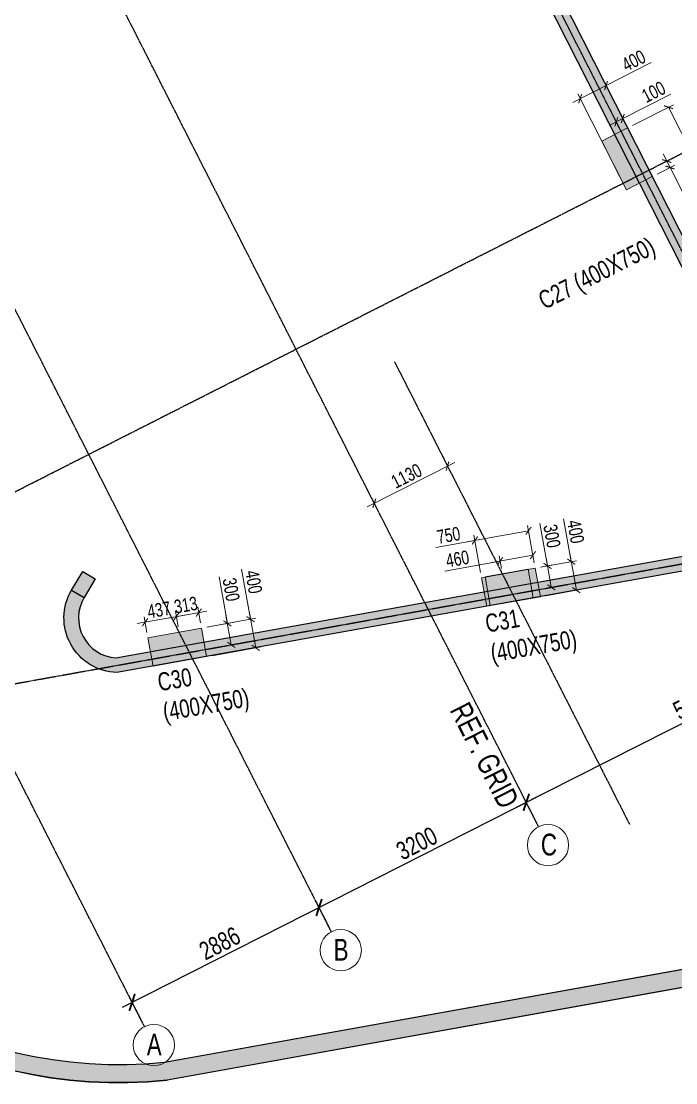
# Model space of a CAD drawing. Header units: millimetres. Extents: x 356 to 40629, y 2483 to 64847.
# Drawn here: x 24580 to 33591, y 24070 to 38695 of the extents above; entities that cross this region are included whole.
import ezdxf

# ---------------------------------------------------------------- set-up
doc = ezdxf.new("R2010")
doc.units = ezdxf.units.MM
doc.linetypes.add('ACAD_ISO10W100', pattern=[18, 12, -3, 0, -3])
doc.linetypes.add('CENTER', pattern=[50.800000000000004, 31.75, -6.349999999999999, 6.349999999999999, -6.349999999999999])
doc.layers.add('Arch-Comments', color=30, linetype='Continuous', plot=False)
for name, color, linetype in [('S - DIM', 8, 'Continuous'), ('S- Structural', 5, 'Continuous'), ('S-COLUMN NO', 6, 'Continuous'), ('S-GRID', 251, 'CENTER'), ('STR-RC WALL', 4, 'Continuous')]:
    doc.layers.add(name, color=color, linetype=linetype)
for name, color, linetype, lineweight in [('S - SEC CUT', 4, 'Continuous', 13), ('S-COL HATCH', 8, 'Continuous', 0), ('S-COLUMN', 6, 'Continuous', 9), ('S-GRID-IDEN', 1, 'Continuous', 9), ('STR-COL-DIM', 8, 'Continuous', 18)]:
    doc.layers.add(name, color=color, linetype=linetype, lineweight=lineweight)
doc.styles.add('EL', font='swisscl.ttf')
doc.styles.add('SOBHA', font='swisscl.ttf')
doc.styles.add('Swis721 LtCn BT_14', font='swisscl.ttf', dxfattribs={"height": 2.5})
doc.dimstyles.new('S-100', dxfattribs={"dimscale": 100, "dimtxt": 2.5, "dimasz": 1.75, "dimexe": 1, "dimexo": 0, "dimgap": 0.5, "dimtad": 1, "dimdec": 0, "dimrnd": 0.0005, "dimzin": 0, "dimdsep": 46, "dimtxsty": 'EL', "dimblk": 'ARCHTICK', "dimcen": 0.09, "dimdle": 1.5, "dimclrd": 251, "dimclre": 251, "dimclrt": 3, "dimadec": 0, "dimazin": 0, "dimtfac": 1, "dimtdec": 0, "dimtofl": 0, "dimtmove": 0, "dimatfit": 3, "dimfxl": 2, "dimtolj": 1, "dimtzin": 0, "dimlwd": -1, "dimlwe": -1, "dimarcsym": 0})
doc.dimstyles.new('S-75', dxfattribs={"dimscale": 75, "dimtxt": 2.5, "dimasz": 1.25, "dimexe": 1, "dimexo": 1, "dimgap": 0.5, "dimtad": 1, "dimdec": 0, "dimrnd": 0.0005, "dimzin": 0, "dimdsep": 46, "dimtxsty": 'EL', "dimblk": 'ARCHTICK', "dimcen": 0.09, "dimdle": 1.5, "dimclrd": 251, "dimclre": 251, "dimclrt": 3, "dimadec": 0, "dimazin": 0, "dimtfac": 1, "dimtdec": 0, "dimtofl": 0, "dimtmove": 0, "dimatfit": 3, "dimfxl": 2, "dimtolj": 1, "dimtzin": 0, "dimlwd": -1, "dimlwe": -1, "dimarcsym": 0})

# ---------------------------------------------------------------- blocks, each defined once
blk = doc.blocks.new('A$Cb8b67056')
at = {"layer": 'S- Structural', "linetype": 'Continuous', "ltscale": 150}
h = blk.add_hatch(color=9, dxfattribs=at)
h.dxf.hatch_style = 1
edge = h.paths.add_edge_path()
edge.add_line((5807.231594830751, 12100.59479809925), (2170.05579572171, 19264.10332269408))
edge.add_line((2170.05579572171, 19264.10332269408), (1489.472176007926, 26657.21466716565))
edge.add_line((1489.472176007926, 26657.21466716565), (3728.266037367285, 27794.81120231934))
edge.add_line((3728.266037367285, 27794.81120231934), (1844.377297986299, 31505.10029564239))
edge.add_arc((4340.987067278475, 32772.75153307244), 2799.99999997912, 116.9190531344876, 206.9191393834795, ccw=False)
edge.add_line((3073.339588068426, 35269.36321058869), (8021.980591766537, 37782.0216069445))
edge.add_line((8021.980591766537, 37782.0216069445), (23355.78914291039, 7582.327987978235))
edge.add_line((23355.78914289921, 7582.327987981961), (23655.87691638991, 7433.07305499725))
edge.add_line((23655.87691638991, 7433.073054999113), (8109.76406216994, 38050.89742692933))
edge.add_line((8109.76406216994, 38050.89742692933), (2982.793339550495, 35447.69261612743))
edge.add_arc((4340.987067304552, 32772.75153306313), 2999.999999995948, 116.9190531349365, 206.9191393746611)
edge.add_line((1666.048028551042, 31414.55377907679), (3459.370654888451, 27882.51621532999))
edge.add_line((3459.370654888451, 27882.51621532999), (1277.897189196199, 26774.04584700801))
edge.add_line((1277.897189196199, 26774.04584700801), (1974.396156910807, 19207.68940117582))
edge.add_line((1974.396156910807, 19207.68940117582), (5628.901432771236, 12010.05003955401))
edge.add_arc((5138.493487108498, 11761.05195355415), 550.000000000673, -55.26835309946023, 26.91857442020938, ccw=False)
edge.add_line((5451.846935074776, 11309.04574049264), (1479.811843946576, 8555.431176617743))
edge.add_arc((3783.758937876672, 5553.988275555894), 3783.758937876922, 127.5103189442116, 321.5458748085917)
edge.add_arc((10674.1225875616, -106.6734657865017), 5134.554712997532, 121.7000063388154, 139.8956220612543, ccw=False)
edge.add_arc((7482.877482585609, 3215.818111116067), 1156.476061322927, 64.75738685450551, 77.44847160495435)
edge.add_arc((10674.12506752833, -106.6764474660158), 5334.558594571288, 123.4431513525636, 130.4710645838518)
edge.add_arc((3918.060007754713, 5522.799907045438), 3649.21157276052, 334.4952862525346, 352.5911324981943)
edge.add_arc((13744.42951834202, 6402.660584609956), 6352.813823196775, 192.273054173958, 198.9020784623342)
edge.add_arc((7596.619377020747, 3548.086429560557), 808.3629911147658, 62.00510955947499, 80.20074890027598, ccw=False)
edge.add_arc((13744.22765110805, 6402.604268737137), 6152.604599122085, 149.3687673032812, 200.3614136317161, ccw=False)
edge.add_line((8450.13034113124, 9537.421173378825), (8602.986807387322, 9795.55384345539))
edge.add_line((8602.986807387322, 9795.55384345539), (8430.900085888803, 9897.466356348246))
edge.add_line((8430.900085888803, 9897.466356350109), (8279.858929049224, 9636.059023328125))
edge.add_line((8279.858929049224, 9636.059023326263), (8177.606952603907, 9463.375281302258))
edge.add_arc((13744.22765161469, 6402.604269662872), 6352.604599087477, 151.1960846543933, 161.718345873737)
edge.add_arc((20907.5512566939, 4235.684506366029), 13835.40195395883, 162.5031577640508, 163.8354996245798)
edge.add_arc((13744.2276516743, 6402.604269649834), 6352.604599149819, 164.6203115153375, 177.5277736576635)
edge.add_arc((3784.689402069897, 5554.166403094306), 3783.195864278834, 17.25924951997855, 49.79893577597156)
edge.add_line((6226.635928273201, 8443.711023040116), (6061.638641390949, 8320.896379677579))
edge.add_arc((3784.689402069897, 5554.166403090581), 3583.195864279514, -26.62030740346222, 50.54647806681419, ccw=False)
edge.add_arc((3784.842164400965, 5554.38356682472), 3583.156610919557, 321.57557375097235, 333.3754936610169, ccw=False)
edge.add_arc((10674.11820478737, -106.6684050746262), 5334.548104353082, 139.9269993831257, 140.0717028247857)
edge.add_arc((3783.586593735964, 5554.064820410683), 3583.593159090097, 244.65159362045858, 321.3767173958822, ccw=False)
edge.add_line((2249.373223498464, 2315.495805481449), (2071.021750576794, 2406.166857030243))
edge.add_arc((3783.586593743414, 5554.064820418134), 3583.593159100507, 127.5853800739763, 241.4522875115809, ccw=False)
edge.add_line((1597.799107532948, 8393.866397125646), (5565.793643429875, 11144.67984483577))
edge.add_arc((5138.493487101048, 11761.05195355415), 750.0000000030553, 304.7316469014331, 386.9185744199305)
h = blk.add_hatch(color=9, dxfattribs=at)
h.dxf.hatch_style = 1
edge = h.paths.add_edge_path()
edge.add_line((13268.73388562351, 6684.166911980137), (13421.58368263393, 6942.300184711815))
edge.add_line((13421.58368263393, 6942.300184711815), (13249.49079991132, 7044.202293066309))
edge.add_line((13249.49079991132, 7044.202293066309), (13096.63817634433, 6786.064246818424))
edge.add_arc((13744.26700800285, 6402.605227496476), 752.6379761178144, 149.3703565838646, 268.1260985370199)
edge.add_line((13719.65580639988, 5650.369751168415), (23655.87691638991, 7433.07305499725))
edge.add_line((23655.87691638991, 7433.07305499725), (23355.78914291039, 7582.327987978235))
edge.add_line((23355.78914291039, 7582.327987978235), (13706.69440739974, 5851.245968637988))
edge.add_arc((13744.26700799912, 6402.605227494612), 552.6379761134104, 149.3703565835711, 266.1015828679698, ccw=False)
h = blk.add_hatch(color=9, dxfattribs=at)
h.dxf.hatch_style = 1
edge = h.paths.add_edge_path()
edge.add_line((7761.606117542832, 4121.907847253606), (7976.075735319406, 4261.81879453361))
edge.add_arc((13744.22796505327, 6402.604425249352), 6152.604591720709, 200.3618486228913, 275.9054591447673)
edge.add_line((14377.25291117281, 282.6515921261162), (24598.87691562995, 2119.737253729254))
edge.add_line((24598.87691562995, 2119.737253729254), (24643.09970225394, 1873.679758001119))
edge.add_line((24643.09970225394, 1873.679758001119), (14410.53220894187, 34.76471958495677))
edge.add_arc((13744.22828333304, 6402.604599108767), 6402.604599109295, 200.8678598332087, 275.97345175698956, ccw=False)
at = {"color": 4, "ltscale": 20}
blk.add_lwpolyline([(6186.973371487111, 8474.408201230692, -0.1463558368927955), (7397.62163554877, 6678.606096195057, -0.1243819287286583), (8279.859100800008, 9636.059258272871), (8430.89488395676, 9897.469437016174), (8602.98160545528, 9795.556924123317), (8450.13034113124, 9537.421173378825, 0.2262431691890696), (7976.059161696582, 4261.862427482381, 0.0795606898011945), (6746.844522912055, 3200.914643952624, -1.130647793762396), (1479.811843946576, 8555.431176617743), (5451.846935078502, 11309.0457404945, 0.3748146044806575), (5628.901432771236, 12010.05003955587), (1974.396156910807, 19207.68940117582), (1277.897189196199, 26774.04584700614), (3459.419194739312, 27882.54087984562), (1666.048028748482, 31414.55377868563, -0.4142140032682225), (2982.793339543045, 35447.69261612371), (8109.763748843223, 38050.89726102911), (23655.87691638991, 7433.07305499725), (23654.79470431805, 7432.878890320658)], format="xyb", dxfattribs=at)
at = {"color": 4, "linetype": 'Continuous'}
for points in [[(23654.79474387318, 7432.878667812794), (13719.65580639988, 5650.369751168415, -0.5701340176886465), (13096.63817634433, 6786.064246820285), (13249.49079991132, 7044.202293066309), (13421.58368263393, 6942.300184711815), (13268.73388562351, 6684.166911980137, 0.5584873636583173), (13706.69440739974, 5851.245968637988), (23355.78914291039, 7582.327987978235), (8021.980591822416, 37782.02160697244), (3073.339588060975, 35269.36321058497, 0.4142140032686584), (1844.377297986299, 31505.10029564426), (3728.266037367285, 27794.81120231934), (1489.472176007926, 26657.21466716565), (2170.05579572171, 19264.10332269408), (5807.231594830751, 12100.59479810111, -0.3748146044815324), (5565.793643429875, 11144.67984483577), (1597.799107532948, 8393.866397125646, 2.861785153657656), (6061.046264968812, 8320.889241266996)], [(7761.606117542832, 4121.907847253606), (7976.075735319406, 4261.81879453361, 0.3421016614937199), (14377.25291117281, 282.6515921261162), (24598.87691562995, 2119.737253729254), (24643.09970225394, 1873.679758001119), (14410.53220894187, 34.76471958495677, -0.3399681606964477), (7761.606117542832, 4121.907847251743, 0.3404914533799077)]]:
    blk.add_lwpolyline(points, format="xyb", dxfattribs=at)
blk = doc.blocks.new('A$Cdfa6e004')
at = {"layer": 'S- Structural', "linetype": 'Continuous', "ltscale": 150}
h = blk.add_hatch(color=9, dxfattribs=at)
h.dxf.hatch_style = 1
h.paths.add_polyline_path([(23655.8770232549, 7383.073010450992), (8109.763748843237, 38000.89742695168), (2982.793339552038, 35397.69278205084, 0.4142140032453268), (1666.048028637771, 31364.55394482628), (3459.419194739326, 27832.54104576819), (1277.897189196214, 26724.04601292872), (1974.396156910821, 19157.6895670984), (5628.901432771818, 11960.05020547733, -0.3748146044818459), (5451.846935075606, 11259.04590641505), (1479.811843946591, 8505.431342540316, 1.130647793762394), (6746.844522912055, 3150.914809875183, -0.013347701598568), (6928.940196388154, 3355.770499094833), (6997.608431965403, 3512.889151051226), (6828.023216965099, 3613.682597231709, -1.197867751285366), (1597.799107532963, 8343.866563048228), (5565.793643428784, 11094.68001075758, 0.3748146044814529), (5807.231594831464, 12050.5949640223), (2170.055795721724, 19214.10348861665), (1489.472176007941, 26607.21483308823), (3728.266037367299, 27744.81136824191), (1844.377298084073, 31455.10046137428, -0.4142140032920218), (3073.339588067597, 35219.36337651089), (8021.980591822432, 37732.02177289502), (23355.78914291042, 7532.32815390081), (13706.69440739976, 5801.246134560563, -0.5584873636583173), (13268.73388562353, 6634.167077902711), (13096.63817634435, 6736.06441274286, 0.5701340176886461), (13719.65580639989, 5600.36991709099)])
h = blk.add_hatch(color=8, dxfattribs=at)
h.dxf.hatch_style = 1
edge = h.paths.add_edge_path()
edge.add_line((7761.605803230472, 4071.907849789364), (7976.075735319406, 4211.818960456177))
edge.add_arc((13744.22796998979, 6352.604599113162), 6152.604599111905, 200.3618486762271, 275.9054590914314)
edge.add_line((14377.25291117281, 232.6517580486834), (24598.87691562995, 2069.737419651821))
edge.add_line((24598.87691562995, 2069.737419651821), (24643.14132379092, 1823.687294764764))
edge.add_line((24643.14132379092, 1823.687294764764), (14414.17340205709, -14.71825545064348))
edge.add_arc((13743.92701555164, 6352.32493037876), 6402.223765914484, 200.866480538207, 276.0092846606196, ccw=False)
at = {"layer": 'STR-RC WALL', "linetype": 'Continuous'}
for p, q in [((14377.25291117281, 232.6517580486834), (24598.87691562995, 2069.737419651821)), ((24643.15172440373, 1823.689164019248), (14414.17340205707, -14.71825545064348))]:
    blk.add_line(p, q, dxfattribs=at)
for points in [[(8450.13034113124, 9487.421339301392, 0.2262431691890696), (7976.059161696582, 4211.862593404949, 0.0795606898011945), (6746.844522912055, 3150.914809875191, -1.130647793762396), (1479.811843946576, 8505.43134254031), (5451.846935078502, 11259.04590641707, 0.3748146044806575), (5628.901432771236, 11960.05020547844), (1974.396156910807, 19157.68956709839), (1277.897189196199, 26724.04601292871), (3459.419194739312, 27832.54104576819), (1666.048028748482, 31364.5539446082, -0.4142140032682225), (2982.793339543045, 35397.69278204627), (8109.763748843223, 38000.89742695168), (23655.87691638991, 7383.073220919817), (23654.79470431805, 7382.879056243226)], [(23654.79474387318, 7382.878833735361), (13719.65580639988, 5600.369917090983, -0.5701340176886465), (13096.63817634433, 6736.064412742853), (13268.73388562351, 6634.167077902704, 0.5584873636583173), (13706.69440739974, 5801.246134560555), (23355.78914291039, 7532.328153900802), (8021.980591822416, 37732.02177289501), (3073.339588060975, 35219.36337650754, 0.4142140032686584), (1844.377297986299, 31455.10046156682), (3728.266037367285, 27744.81136824191), (1489.472176007926, 26607.21483308822), (2170.05579572171, 19214.10348861664), (5807.231594830751, 12050.59496402368, -0.3748146044815324), (5565.793643429875, 11094.68001075834), (1597.799107532948, 8343.866563048214, 2.861785153657656), (6061.046264968812, 8270.889407189561)]]:
    blk.add_lwpolyline(points, format="xyb", dxfattribs=at)
for centre, radius, start, end in [((13744.22796998979, 6352.604599113162), 6152.604599111905, 200.3618486760467, 275.9054590913157), ((13744.22796998982, 6352.604599112834), 6402.604599112375, 200.7603753092817, 275.9734547238299)]:
    blk.add_arc(centre, radius, start, end, dxfattribs=at)
blk = doc.blocks.new('_ArchTick')
at = {"color": 0, "linetype": 'ByBlock', "const_width": 0.15}
blk.add_lwpolyline([(-0.5, -0.5), (0.5, 0.5)], dxfattribs=at)
blk = doc.blocks.new('*D453')
at = {"layer": 'STR-COL-DIM', "color": 251, "linetype": 'Continuous', "transparency": 16777216}
for p, q in [((32631.1725210081, 37809.06215231921), (33253.01771738264, 38124.80228234019)), ((32174.2034193511, 37577.03739050719), (32631.1725210081, 37809.06215231921)), ((33177.40329014671, 36733.26928469023), (32597.21767781372, 37875.93567939566)), ((32820.74447910438, 36552.17678766979), (32240.55886677139, 37694.84318237523))]:
    blk.add_line(p, q, dxfattribs=at)
at = {"layer": 'STR-COL-DIM', "color": 251, "transparency": 16777216, "xscale": 93.75, "yscale": 93.75, "zscale": 93.75}
for p, rotation in [((32631.1725210081, 37809.06215231921), 26.91905313535523), ((32274.51370996577, 37627.96965529878), 206.9190531353552)]:
    blk.add_blockref('_ArchTick', p, dxfattribs=dict(at, rotation=rotation))
at = {"layer": 'STR-COL-DIM', "color": 3, "transparency": 16777216, "insert": (33011.99596864945, 38152.17300534312), "char_height": 187.5, "attachment_point": 5, "rotation": 26.919053135355227, "style": 'EL'}
blk.add_mtext('\\A1;400', dxfattribs=at)
blk = doc.blocks.new('*D454')
at = {"layer": 'STR-COL-DIM', "color": 251, "linetype": 'Continuous', "transparency": 16777216}
for p, q in [((32861.44662514279, 37355.54094329216), (33524.02845047787, 37691.96498081853)), ((32672.21998947219, 37259.46165716377), (32861.44662514279, 37355.54094329216)), ((33088.48694509081, 36688.12226335341), (32738.5754368925, 37377.26744903179)), ((33177.40329014672, 36733.26928469024), (32827.49178194842, 37422.41447036862))]:
    blk.add_line(p, q, dxfattribs=at)
at = {"layer": 'STR-COL-DIM', "color": 251, "transparency": 16777216, "xscale": 93.75, "yscale": 93.75, "zscale": 93.75}
for p, rotation in [((32772.53028008687, 37310.39392195533), 206.9190531353408), ((32861.44662514279, 37355.54094329216), 26.91905313534079)]:
    blk.add_blockref('_ArchTick', p, dxfattribs=dict(at, rotation=rotation))
at = {"layer": 'STR-COL-DIM', "color": 3, "transparency": 16777216, "insert": (33286.01951628368, 37720.86545183569), "char_height": 187.5, "attachment_point": 5, "rotation": 26.91905313534079, "style": 'EL'}
blk.add_mtext('\\A1;100', dxfattribs=at)
blk = doc.blocks.new('*D455')
at = {"layer": 'STR-COL-DIM', "color": 251, "linetype": 'Continuous', "transparency": 16777216}
for p, q in [((33416.31036699593, 36869.5021716568), (33512.5157526635, 36680.02717657556)), ((33289.18279703175, 36678.78251031098), (33534.11615768194, 36803.146722138)), ((33334.4559196946, 36589.61780675169), (33579.38928034479, 36713.98201857871)), ((33512.5157526635, 36680.02717657556), (33795.30234973171, 36123.08341800384))]:
    blk.add_line(p, q, dxfattribs=at)
at = {"layer": 'STR-COL-DIM', "color": 251, "transparency": 16777216}
for p, xscale, yscale, zscale, rotation in [((33467.24263000064, 36769.19188013485), 93.75, 93.75, 93.75, 116.9190521147273), ((33512.5157526635, 36680.02717657556), 93.74999999999999, 93.74999999999999, 93.74999999999999, 296.9190521147273)]:
    blk.add_blockref('_ArchTick', p, dxfattribs=dict(at, xscale=xscale, yscale=yscale, zscale=zscale, rotation=rotation))
at = {"layer": 'STR-COL-DIM', "color": 3, "transparency": 16777216, "insert": (33824.20282498853, 36361.09235168323), "char_height": 187.5, "attachment_point": 5, "rotation": 296.9190521147273, "style": 'EL'}
blk.add_mtext('\\A1;100', dxfattribs=at)
blk = doc.blocks.new('*D456')
at = {"layer": 'STR-COL-DIM', "color": 251, "linetype": 'Continuous', "transparency": 16777216}
for p, q in [((32994.90744546843, 37258.35306347947), (33558.70768106997, 37544.62107974789)), ((33491.83415638797, 37510.66623183767), (33837.04177681731, 36830.78539755324)), ((33289.18279403246, 36678.78251621805), (33852.983029634, 36965.05053248646)), ((33786.10950495199, 36931.09568457624), (34176.23240913775, 36162.75492419155))]:
    blk.add_line(p, q, dxfattribs=at)
at = {"layer": 'STR-COL-DIM', "color": 251, "transparency": 16777216, "xscale": 93.75, "yscale": 93.75, "zscale": 93.75}
for p, rotation in [((33491.83415638797, 37510.66623183767), 116.9190571757739), ((33786.10950495199, 36931.09568457624), 296.919057175774)]:
    blk.add_blockref('_ArchTick', p, dxfattribs=dict(at, rotation=rotation))
at = {"layer": 'STR-COL-DIM', "color": 3, "transparency": 16777216, "insert": (34203.99250560186, 36403.00977663606), "char_height": 187.5, "attachment_point": 5, "rotation": 296.91905717577396, "style": 'EL'}
blk.add_mtext('\\A1;650', dxfattribs=at)
blk = doc.blocks.new('*D484')
at = {"layer": 'STR-COL-DIM', "color": 251, "linetype": 'Continuous', "transparency": 16777216}
for p, q in [((29340.47718711449, 32003.49575929898), (30548.69591451609, 32616.96538212634)), ((30417.26905441608, 32627.3167091961), (30414.43078070715, 32632.90664441216)), ((29409.67090824454, 32115.71161595047), (29406.83263453561, 32121.30155116653))]:
    blk.add_line(p, q, dxfattribs=at)
at = {"layer": 'STR-COL-DIM', "color": 251, "transparency": 16777216, "xscale": 93.75, "yscale": 93.75, "zscale": 93.75}
for p, rotation in [((30448.38562390106, 32566.03311733547), 26.91905313495124), ((29440.78747772952, 32054.42802408985), 206.9190531349512)]:
    blk.add_blockref('_ArchTick', p, dxfattribs=dict(at, rotation=rotation))
at = {"layer": 'STR-COL-DIM', "color": 3, "transparency": 16777216, "insert": (29884.08084481591, 32429.39560249725), "char_height": 187.5, "attachment_point": 5, "rotation": 26.91905313495125, "style": 'EL'}
blk.add_mtext('\\A1;1130', dxfattribs=at)
blk = doc.blocks.new('*D494')
at = {"layer": 'STR-COL-DIM', "color": 251, "linetype": 'Continuous', "transparency": 16777216}
for p, q in [((27736.78338035762, 30456.09918870801), (27612.62347839077, 31146.69627870314)), ((27807.5630731877, 30062.41129813403), (27716.87658677879, 30566.82393557794)), ((27135.45286938444, 30347.98819552003), (27810.59987827091, 30469.37038442723)), ((27206.23256221452, 29954.30030494604), (27881.37957110099, 30075.68249385325))]:
    blk.add_line(p, q, dxfattribs=at)
at = {"layer": 'STR-COL-DIM', "color": 251, "transparency": 16777216, "xscale": 93.75, "yscale": 93.75, "zscale": 93.75}
for p, rotation in [((27736.78338035762, 30456.09918870801), 100.192113942636), ((27807.5630731877, 30062.41129813403), 280.192113942636)]:
    blk.add_blockref('_ArchTick', p, dxfattribs=dict(at, rotation=rotation))
at = {"layer": 'STR-COL-DIM', "color": 3, "transparency": 16777216, "insert": (27779.87441722889, 30971.00403841382), "char_height": 187.5, "attachment_point": 5, "rotation": 280.19211394263607, "style": 'EL'}
blk.add_mtext('\\A1;400', dxfattribs=at)
blk = doc.blocks.new('*D495')
at = {"layer": 'STR-COL-DIM', "color": 251, "linetype": 'Continuous', "transparency": 16777216}
for p, q in [((27417.76617102808, 30398.74426206566), (27302.49331421803, 31039.91019573163)), ((27470.80419815157, 30103.73833333719), (27397.85937744925, 30509.46900893559)), ((27135.45286938444, 30347.98819552003), (27491.58266894137, 30412.01545778487)), ((27188.49089650793, 30052.98226679156), (27544.62069606486, 30117.00952905641))]:
    blk.add_line(p, q, dxfattribs=at)
at = {"layer": 'STR-COL-DIM', "color": 251, "transparency": 16777216, "xscale": 93.75, "yscale": 93.75, "zscale": 93.75}
for p, rotation in [((27417.76617102808, 30398.74426206566), 100.1921139426355), ((27470.80419815157, 30103.73833333719), 280.1921139426355)]:
    blk.add_blockref('_ArchTick', p, dxfattribs=dict(at, rotation=rotation))
at = {"layer": 'STR-COL-DIM', "color": 3, "transparency": 16777216, "insert": (27469.66950819447, 30865.32807942157), "char_height": 187.5, "attachment_point": 5, "rotation": 280.1921139426355, "style": 'EL'}
blk.add_mtext('\\A1;300', dxfattribs=at)
blk = doc.blocks.new('*D496')
at = {"layer": 'STR-COL-DIM', "color": 251, "linetype": 'Continuous', "transparency": 16777216}
for p, q in [((31642.83232128645, 31234.5553198706), (31550.37391679871, 31748.8272802853)), ((31563.64502169457, 31675.01076604328), (30714.75510791668, 31522.39305974183)), ((30904.6671788716, 31101.84427091294), (30812.20877438385, 31616.11623132765)), ((30825.47987927971, 31542.29971708562), (30289.46648476966, 31445.93252801994))]:
    blk.add_line(p, q, dxfattribs=at)
at = {"layer": 'STR-COL-DIM', "color": 251, "transparency": 16777216, "xscale": 93.75, "yscale": 93.75, "zscale": 93.75}
for p, rotation in [((31563.64502169457, 31675.01076604328), 10.19204344627422), ((30825.47987927971, 31542.29971708562), 190.1920434462742)]:
    blk.add_blockref('_ArchTick', p, dxfattribs=dict(at, rotation=rotation))
at = {"layer": 'STR-COL-DIM', "color": 3, "transparency": 16777216, "insert": (30463.40542583595, 31612.86799672109), "char_height": 187.5, "attachment_point": 5, "rotation": 10.192043446274226, "style": 'EL'}
blk.add_mtext('\\A1;750', dxfattribs=at)
blk = doc.blocks.new('*D497')
at = {"layer": 'STR-COL-DIM', "color": 251, "linetype": 'Continuous', "transparency": 16777216}
for p, q in [((31624.20875782085, 31338.14401429262), (31060.63835351036, 31236.82291284819)), ((31189.98675691804, 31153.14080446119), (31158.09208855657, 31330.54601312524)), ((31642.83237529944, 31234.5553295813), (31610.93770693797, 31411.96053824535)), ((31171.36313943945, 31256.72948917251), (30409.95114582988, 31119.83957931305))]:
    blk.add_line(p, q, dxfattribs=at)
at = {"layer": 'STR-COL-DIM', "color": 251, "transparency": 16777216, "xscale": 93.75, "yscale": 93.75, "zscale": 93.75}
for p, rotation in [((31171.36313943945, 31256.72948917251), 190.1920015218381), ((31624.20875782085, 31338.14401429262), 10.19200152183812)]:
    blk.add_blockref('_ArchTick', p, dxfattribs=dict(at, rotation=rotation))
at = {"layer": 'STR-COL-DIM', "color": 3, "transparency": 16777216, "insert": (30585.64371428411, 31287.0901734228), "char_height": 187.5, "attachment_point": 5, "rotation": 10.192001521838122, "style": 'EL'}
blk.add_mtext('\\A1;460', dxfattribs=at)
blk = doc.blocks.new('*D498')
at = {"layer": 'STR-COL-DIM', "color": 251, "linetype": 'Continuous', "transparency": 16777216}
for p, q in [((32151.41517058368, 31249.7890760687), (32045.68180867266, 31837.89482432447)), ((32222.19488109256, 30856.10108717091), (32131.50837700443, 31360.51382293855)), ((31729.91992409555, 31174.01000134806), (32225.23166849692, 31263.06027178819)), ((31800.69963460443, 30780.32201245028), (32296.0113790058, 30869.37228289041))]:
    blk.add_line(p, q, dxfattribs=at)
at = {"layer": 'STR-COL-DIM', "color": 251, "transparency": 16777216, "xscale": 93.75, "yscale": 93.75, "zscale": 93.75}
for p, rotation in [((32151.41517058368, 31249.7890760687), 100.1921139428515), ((32222.19488109256, 30856.10108717091), 280.1921139428515)]:
    blk.add_blockref('_ArchTick', p, dxfattribs=dict(at, rotation=rotation))
at = {"layer": 'STR-COL-DIM', "color": 3, "transparency": 16777216, "insert": (32212.93274751144, 31662.20258403578), "char_height": 187.5, "attachment_point": 5, "rotation": 280.19211394285156, "style": 'EL'}
blk.add_mtext('\\A1;400', dxfattribs=at)
blk = doc.blocks.new('*D499')
at = {"layer": 'STR-COL-DIM', "color": 251, "linetype": 'Continuous', "transparency": 16777216}
for p, q in [((31824.48783855878, 31191.01201766344), (31719.21105447098, 31776.57820750455)), ((31877.52586568885, 30896.00608893617), (31804.58104497748, 31301.73676453293)), ((31729.91992409531, 31174.01000134944), (31898.30433647177, 31204.28321338431)), ((31782.95795122538, 30879.00407262217), (31951.34236360184, 30909.27728465703))]:
    blk.add_line(p, q, dxfattribs=at)
at = {"layer": 'STR-COL-DIM', "color": 251, "transparency": 16777216, "xscale": 93.75, "yscale": 93.75, "zscale": 93.75}
for p, rotation in [((31824.48783855878, 31191.01201766344), 100.1921139439133), ((31877.52586568885, 30896.00608893617), 280.1921139439134)]:
    blk.add_blockref('_ArchTick', p, dxfattribs=dict(at, rotation=rotation))
at = {"layer": 'STR-COL-DIM', "color": 3, "transparency": 16777216, "insert": (31886.38724845131, 31601.99609119821), "char_height": 187.5, "attachment_point": 5, "rotation": 280.19211394391334, "style": 'EL'}
blk.add_mtext('\\A1;300', dxfattribs=at)
blk = doc.blocks.new('*D160')
at = {"layer": 'S - DIM', "color": 251, "linetype": 'Continuous', "transparency": 16777216}
for p, q in [((122251.6820621794, -67061.56893378826), (125092.1915197717, -65619.30833472082)), ((125104.9289559255, -65975.71690985122), (124913.1713413598, -65598.05331833972)), ((122531.91360664, -67282.15813614303), (122340.1559920742, -66904.49454463151))]:
    blk.add_line(p, q, dxfattribs=at)
at = {"layer": 'S - DIM', "color": 251, "transparency": 16777216, "xscale": 175, "yscale": 175, "zscale": 175}
for p, rotation in [((124958.4444656183, -65687.21802110862), 26.9190531349515), ((122385.4291163328, -66993.65924740044), 206.9190531349515)]:
    blk.add_blockref('_ArchTick', p, dxfattribs=dict(at, rotation=rotation))
at = {"layer": 'S - DIM', "color": 3, "transparency": 16777216, "insert": (123591.3366859104, -66181.69800106485), "char_height": 250, "attachment_point": 5, "rotation": 26.9190531349515, "style": 'EL'}
blk.add_mtext('\\A1;2886', dxfattribs=at)
blk = doc.blocks.new('*D161')
at = {"layer": 'S - DIM', "color": 251, "linetype": 'Continuous', "transparency": 16777216}
for p, q in [((124824.6974114649, -65755.12770749647), (127945.4620119788, -64170.56835661822)), ((127958.1994481327, -64526.97693174864), (127766.4418335669, -64149.31334023713)), ((125104.9289559255, -65975.71690985124), (124913.1713413597, -65598.05331833972))]:
    blk.add_line(p, q, dxfattribs=at)
at = {"layer": 'S - DIM', "color": 251, "transparency": 16777216, "xscale": 175, "yscale": 175, "zscale": 175}
for p, rotation in [((127811.7149578254, -64238.47804300605), 26.91905313495341), ((124958.4444656183, -65687.21802110865), 206.9190531349534)]:
    blk.add_blockref('_ArchTick', p, dxfattribs=dict(at, rotation=rotation))
at = {"layer": 'S - DIM', "color": 3, "transparency": 16777216, "insert": (126304.405437056, -64803.96132301122), "char_height": 250, "attachment_point": 5, "rotation": 26.91905313495341, "style": 'EL'}
blk.add_mtext('\\A1;3200', dxfattribs=at)
blk = doc.blocks.new('*D162')
at = {"layer": 'S - DIM', "color": 251, "linetype": 'Continuous', "transparency": 16777216}
for p, q in [((127677.9679036721, -64306.38772939386), (132716.0219679132, -61748.33010582029)), ((132728.7594040671, -62104.73868095073), (132537.0017895013, -61727.07508943919)), ((127958.1994481327, -64526.97693174863), (127766.4418335669, -64149.3133402371))]:
    blk.add_line(p, q, dxfattribs=at)
at = {"layer": 'S - DIM', "color": 251, "transparency": 16777216, "xscale": 175, "yscale": 175, "zscale": 175}
for p, rotation in [((132582.2749137598, -61816.23979220812), 26.91905313495221), ((127811.7149578254, -64238.47804300602), 206.9190531349522)]:
    blk.add_blockref('_ArchTick', p, dxfattribs=dict(at, rotation=rotation))
at = {"layer": 'S - DIM', "color": 3, "transparency": 16777216, "insert": (130116.3206611268, -62868.47220856095), "char_height": 250, "attachment_point": 5, "rotation": 26.919053134952215, "style": 'EL'}
blk.add_mtext('\\A1;5350', dxfattribs=at)
blk = doc.blocks.new('*D572')
at = {"layer": 'S-COLUMN', "color": 251, "linetype": 'Continuous', "transparency": 16777216}
for p, q in [((26174.38768756168, 30395.45686412326), (26825.61861660044, 30512.53926929157)), ((26310.20017901085, 30275.82163867426), (26271.84123871408, 30489.18015561362)), ((26739.98161430903, 30353.09045668889), (26701.62267401227, 30566.44897362826))]:
    blk.add_line(p, q, dxfattribs=at)
at = {"layer": 'S-COLUMN', "color": 251, "transparency": 16777216, "xscale": 93.75, "yscale": 93.75, "zscale": 93.75}
for p, rotation in [((26285.11243443198, 30415.3636577001), 190.1921139416028), ((26714.89386973016, 30492.63247571473), 10.19211394160286)]:
    blk.add_blockref('_ArchTick', p, dxfattribs=dict(at, rotation=rotation))
at = {"layer": 'S-COLUMN', "color": 3, "transparency": 16777216, "insert": (26476.37633624451, 30585.41416808787), "char_height": 187.5, "attachment_point": 5, "rotation": 10.192113941602884, "style": 'EL'}
blk.add_mtext('\\A1;437', dxfattribs=at)
blk = doc.blocks.new('*D573')
at = {"layer": 'S-COLUMN', "color": 251, "linetype": 'Continuous', "transparency": 16777216}
for p, q in [((26604.16912285637, 30472.7256821352), (27134.00216039659, 30567.9824084563)), ((27048.36515810806, 30408.53359585207), (27010.00621780743, 30621.89211279075)), ((26739.9816143077, 30353.09045668864), (26701.62267400707, 30566.44897362732))]:
    blk.add_line(p, q, dxfattribs=at)
at = {"layer": 'S-COLUMN', "color": 251, "transparency": 16777216, "xscale": 93.75, "yscale": 93.75, "zscale": 93.75}
for p, rotation in [((27023.27741352666, 30548.07561487746), 10.19211394263952), ((26714.8938697263, 30492.63247571404), 190.1921139426395)]:
    blk.add_blockref('_ArchTick', p, dxfattribs=dict(at, rotation=rotation))
at = {"layer": 'S-COLUMN', "color": 3, "transparency": 16777216, "insert": (26845.45882578754, 30651.77014667577), "char_height": 187.5, "attachment_point": 5, "rotation": 10.192113942639544, "style": 'EL'}
blk.add_mtext('\\A1;313', dxfattribs=at)
blk = doc.blocks.new('BASEMENT COLUMNS')
at = {"layer": 'S-COL HATCH'}
h = blk.add_hatch(color=256, dxfattribs=at)
h.dxf.hatch_style = 1
h.paths.add_polyline_path([(5349.999999917993, -114316.889951773), (5749.999999921755, -114316.8899517245), (5749.999911796251, -113566.8899517227), (5349.999911755265, -113566.8899517692)])
h = blk.add_hatch(color=256, dxfattribs=at)
h.dxf.hatch_style = 1
h.paths.add_polyline_path([(-2715.054225094697, -117437.2270935792), (-2599.929891202679, -117054.152182158), (-3318.195350173861, -116838.2940565422), (-3433.322437670108, -117221.3781305328)])
h = blk.add_hatch(color=256, dxfattribs=at)
h.dxf.hatch_style = 1
h.paths.add_polyline_path([(1755.554783497202, -118780.7651960865), (1870.679117412837, -118397.6902846399), (1152.413658519886, -118181.8321585821), (1037.289324616664, -118564.9070699511)])
at = {"layer": 'S-COLUMN'}
for points in [[(5349.999999917993, -114316.889951773), (5749.999999921755, -114316.8899517245), (5749.999911796251, -113566.8899517227), (5349.999911755265, -113566.8899517692)], [(-2715.054225094697, -117437.2270935792), (-2599.929891202679, -117054.152182158), (-3318.195350173861, -116838.2940565422), (-3433.319684073413, -117221.3689679634)], [(1755.554783496926, -118780.7651960875), (1870.679117403786, -118397.6902846384), (1152.413658519886, -118181.8321585821), (1037.289324616664, -118564.9070699511)]]:
    blk.add_lwpolyline(points, close=True, dxfattribs=at)
blk = doc.blocks.new('GRIDS')
at = {"layer": 'S-GRID', "linetype": 'ACAD_ISO10W100', "ltscale": 0.05}
for p, q in [((133565.2459957445, -63752.18580413037), (115342.7920807227, -27863.35079080064)), ((127981.8610791779, -64573.57814016374), (110572.2321250662, -30285.58904214773)), ((125128.5905870243, -66022.31811837171), (107718.9616330266, -31734.32902057666)), ((122555.5752377871, -67328.75934475871), (105146.0688004605, -33041.01154163118)), ((118054.8477816782, -61339.27142575792), (132187.9197760254, -54163.24431252482)), ((125997.2418513037, -58168.84821521687), (129232.459616383, -64540.55847688592)), ((118888.6476131938, -62942.5141856541), (135160.7747016811, -60017.00851413317))]:
    blk.add_line(p, q, dxfattribs=at)
at = {"layer": 'S-GRID-IDEN'}
for centre in [(128110.6233863692, -64827.17346932403), (125257.3528942405, -66275.9134475195), (122684.337545026, -67582.354673895)]:
    blk.add_circle(centre, 284.4122408146794, dxfattribs=at)
at = {"layer": 'S-GRID-IDEN', "color": 2, "style": 'SOBHA'}
for s, rotation, p in [('REF. GRID', 296.9190531704553, (126752.299426811, -62966.19709620159)), ('C', 5.97530384e-08, (128012.9140821221, -64970.78974249018)), ('B', 5.97530384e-08, (125159.6435899935, -66419.52972068565)), ('A', 5.97530384e-08, (122586.628240779, -67725.97094706114))]:
    blk.add_text(s, height=300, rotation=rotation, dxfattribs=at).set_placement(p)
at = {"layer": 'S - DIM', "color": 2}
for p1, p2, distance, picture, middle in [((127958.1994481327, -64526.97693174865), (132728.7594040671, -62104.73868095074), 323.5572819553226, '*D162', (130116.3206611268, -62868.47220856095)), ((125104.9289559255, -65975.71690985124), (127958.1994481327, -64526.97693174865), 323.5572819553032, '*D161', (126304.405437056, -64803.96132301122)), ((122531.91360664, -67282.15813614303), (125104.9289559255, -65975.71690985124), 323.55728195527, '*D160', (123591.3366859104, -66181.69800106485))]:
    dim = blk.add_aligned_dim(p1=p1, p2=p2, distance=distance, dimstyle='S-100', dxfattribs=at)
    dim.commit()
    dim.dimension.update_dxf_attribs({"geometry": picture, "text_midpoint": middle})

msp = doc.modelspace()

# ---------------------------------------------------------------- hatches: boundary and pattern name
at = {"layer": 'S-COL HATCH'}
h = msp.add_hatch(color=256, dxfattribs=at)
h.dxf.hatch_style = 1
h.paths.add_polyline_path([(32910.92358094893, 36374.57046768382), (33267.58239201331, 36555.66296474856), (32928.03388152344, 37224.39819563359), (32571.37507042498, 37043.30569855366)])
h = msp.add_hatch(color=256, dxfattribs=at)
h.dxf.hatch_style = 1
h.paths.add_polyline_path([(31628.18889294293, 30750.87016746265), (31557.40918243783, 31144.55815638287), (30966.87719912236, 31038.38859064151), (31037.65690959448, 30644.7006017944)])
h = msp.add_hatch(color=256, dxfattribs=at)
h.dxf.hatch_style = 1
h.paths.add_polyline_path([(27132.41606430127, 29941.02910922685), (27061.63635379553, 30334.71709811548), (26323.47137477443, 30202.00514050678), (26394.25277821856, 29808.30773519774)])

# ---------------------------------------------------------------- linework, layer by layer
at = {"layer": 'S-COLUMN'}
for points in [[(32910.92358094893, 36374.57046768382), (33267.58239201331, 36555.66296474856), (32928.03388152344, 37224.39819563359), (32571.37507042498, 37043.30569855366)], [(31628.18889294293, 30750.87016746265), (31557.40918243783, 31144.55815638287), (30966.87719912236, 31038.38859064151), (31037.65690959448, 30644.7006017944)], [(27132.41606430127, 29941.02910922685), (27061.63635379553, 30334.71709811548), (26323.47137477443, 30202.00514050678), (26394.25108527342, 29808.31715161481)]]:
    msp.add_lwpolyline(points, close=True, dxfattribs=at)

# ---------------------------------------------------------------- block references
at = {"layer": 'Arch-Comments', "color": 4, "ltscale": 20}
msp.add_blockref('A$Cb8b67056', (12176.11701272049, 24072.02113299297), dxfattribs=at)
at = {"layer": 'S - SEC CUT', "ltscale": 20}
msp.add_blockref('A$Cdfa6e004', (12176.11732604714, 24122.02113297067), dxfattribs=at)
at = {"layer": 'S-COLUMN', "rotation": 26.91905313264673}
msp.add_blockref('BASEMENT COLUMNS', (-23614.21564949174, 135882.7734623324), dxfattribs=at)
at = {"layer": 'S-GRID', "color": 2}
msp.add_blockref('GRIDS', (-96278.71858553214, 92172.33371275903), dxfattribs=at)

# ---------------------------------------------------------------- texts
at = {"layer": 'S-COLUMN NO', "char_height": 250, "attachment_point": 1, "style": 'Swis721 LtCn BT_14'}
for s, insert, width, rotation, line_spacing_factor in [('\\pxsm1,qr;C27 (400X750)', (31730.41117486465, 34971.32209298639), 1670.109245554391, 27.000000000000004, 0.6521555895151114), ('\\pxsm1,ql;C31 (400X750)', (30950.7980743031, 30517.80327990659), 1485.800711175871, 10, 0.8303115408386851), ('\\pxsm1;C30 (400X750)', (26439.05563056273, 29708.40460938036), 1485.800711175871, 10, 0.8303115408386851)]:
    msp.add_mtext(s, dxfattribs=dict(at, insert=insert, width=width, rotation=rotation, line_spacing_factor=line_spacing_factor))

# ---------------------------------------------------------------- dimensions: what is measured, and where the dimension line sits
at = {"layer": 'S-COLUMN'}
dim = msp.add_aligned_dim(p1=(26323.47137472874, 30202.00514076072), p2=(26753.25281002692, 30279.27395877536), distance=216.7793003292948, dimstyle='S-75', dxfattribs=at)
dim.commit()
dim.dimension.update_dxf_attribs({"geometry": '*D572', "text_midpoint": (26476.37633624451, 30585.41416808787)})
dim = msp.add_linear_dim(base=(27023.27741352665, 30548.07561487746), p1=(26753.25281002692, 30279.27395877536), p2=(27061.63635382728, 30334.71709793879), angle=10.192113942639853, dimstyle='S-75', dxfattribs=at)
dim.commit()
dim.dimension.update_dxf_attribs({"geometry": '*D573', "text_midpoint": (26869.08564162648, 30520.35404529575), "dimtype": 161})
at = {"layer": 'STR-COL-DIM', "color": 2}
for base, p1, p2, angle, picture, middle in [((32631.1725210081, 37809.06215231921), (32854.69932229877, 36485.30326059334), (33211.35813334109, 36666.39575761378), 26.91905313535522, '*D453', (33072.44604744915, 38033.11753045129)), ((32861.44662514279, 37355.54094329216), (33122.44178828518, 36621.24873627695), (33211.35813334109, 36666.39575761378), 26.91905313533706, '*D454', (33346.46959508335, 37601.80997694384)), ((33491.83415638797, 37510.66623183767), (33222.30926935045, 36644.82766830783), (32928.03392078643, 37224.39821556925), 116.91905717577337, '*D456', (34084.93703497287, 36342.55968944073)), ((33512.5157526635, 36680.02717657556, -1.1446774e-09), (33222.30926935045, 36644.82766830783), (33267.58239201331, 36555.66296474854), 296.919052114731, '*D455', (33705.14734901988, 36300.6422750043, -1.1446774e-09)), ((32222.19488109256, 30856.10108717091), (31656.10342618232, 31160.73880562857), (31726.8831366912, 30767.05081673078), 280.19211394285145, '*D498', (32081.51664613151, 31638.57576819636)), ((31563.64502169457, 31675.01076604328), (30917.93828376746, 31028.02775667091), (31656.10342618232, 31160.73880562857), 10.192043446274495, '*D496', (30487.03207998132, 31481.45186627088)), ((31877.52586568885, 30896.00608893617), (31656.10342618232, 31160.73880562857), (31709.14145331238, 30865.7328769013), 280.19211394391203, '*D499', (31754.85021571875, 31578.34753355472)), ((31624.20875782085, 31338.14401429262), (31203.25780780092, 31079.32428050846), (31656.10342618232, 31160.73880562857), 10.192001521838126, '*D497', (30609.27027226973, 31155.67402568454)), ((27807.5630731877, 30062.41129813403), (27061.63637147116, 30334.71699980081), (27132.41606430124, 29941.02910922681), 280.1921139426357, '*D494', (27648.45831584886, 30947.3772225749)), ((27470.80419815157, 30103.73833333719), (27061.63637147116, 30334.71699980081), (27114.67439859465, 30039.71107107234), 280.19211394263533, '*D495', (27338.13247546138, 30841.67952178101))]:
    dim = msp.add_linear_dim(base=base, p1=p1, p2=p2, angle=angle, dimstyle='S-75', dxfattribs=at)
    dim.commit()
    dim.dimension.update_dxf_attribs({"geometry": picture, "text_midpoint": middle, "dimtype": 161})
dim = msp.add_aligned_dim(p1=(29443.62575143846, 32048.83808887379), p2=(30451.22389761, 32560.44318211942), distance=6.269224303414998, dimstyle='S-75', dxfattribs=at)
dim.commit()
dim.dimension.update_dxf_attribs({"geometry": '*D484', "text_midpoint": (29884.08084481591, 32429.39560249725)})

doc.saveas('drawing.dxf')
